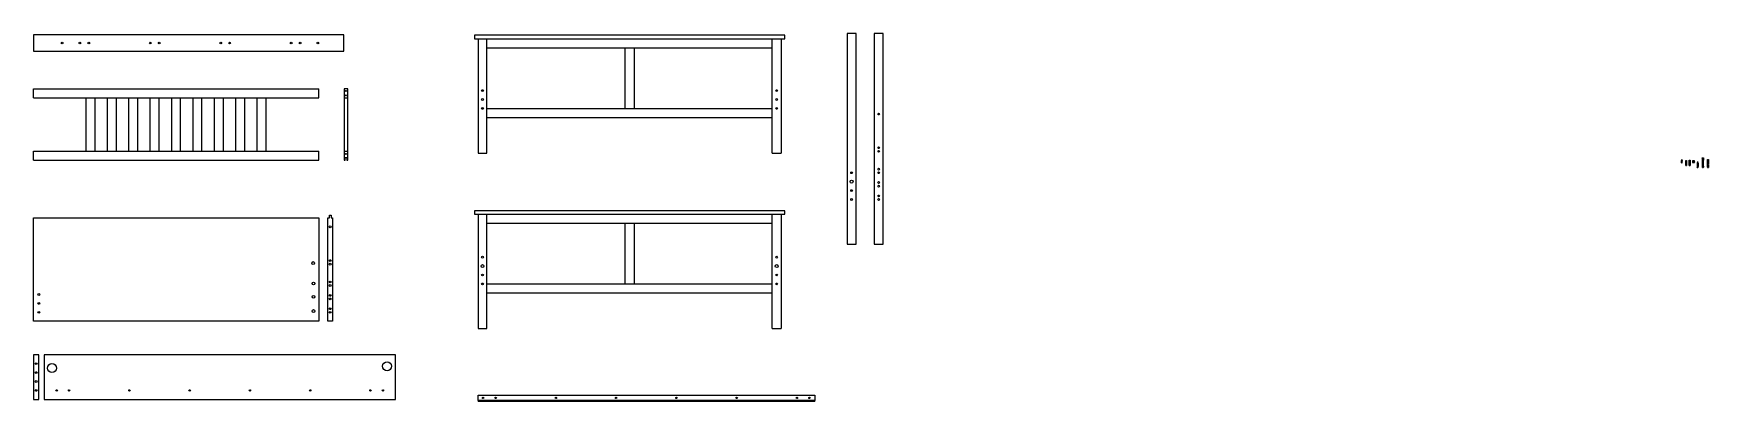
# Model space of a CAD drawing. Header units: inches. Extents: x 223 to 3435, y 564 to 4205.
# Drawn here: x 847 to 1787, y 3740 to 3946 of the extents above; entities that cross this region are included whole.
import ezdxf

# ---------------------------------------------------------------- set-up
doc = ezdxf.new("R2010")
doc.units = ezdxf.units.IN
doc.header["$MEASUREMENT"] = 0

msp = doc.modelspace()

# ---------------------------------------------------------------- linework, layer by layer
at = {"color": 1}
for p, q in [((1094.44, 3942.78), (1268.44, 3942.78)), ((1096.44, 3942.78), (1096.44, 3878.78)), ((1101.44, 3878.78), (1101.44, 3942.78)), ((1101.44, 3937.78), (1261.44, 3937.78)), ((1178.94, 3903.78), (1178.94, 3937.78)), ((1183.94, 3937.78), (1183.94, 3903.78)), ((1261.44, 3878.78), (1261.44, 3942.78)), ((1266.44, 3942.78), (1266.44, 3878.78)), ((847.09, 3935.92), (1021.09, 3935.92)), ((847.09, 3914.79), (1007.09, 3914.79)), ((847.09, 3909.79), (847.09, 3914.79)), ((847.09, 3909.79), (1007.09, 3909.79)), ((876.59, 3879.79), (876.59, 3909.79)), ((881.59, 3879.79), (881.59, 3909.79)), ((888.59, 3879.79), (888.59, 3909.79)), ((893.59, 3879.79), (893.59, 3909.79)), ((900.59, 3879.79), (900.59, 3909.79)), ((905.59, 3879.79), (905.59, 3909.79)), ((912.59, 3879.79), (912.59, 3909.79)), ((917.59, 3879.79), (917.59, 3909.79)), ((924.59, 3879.79), (924.59, 3909.79)), ((929.59, 3879.79), (929.59, 3909.79)), ((936.59, 3879.79), (936.59, 3909.79)), ((941.59, 3879.79), (941.59, 3909.79)), ((948.59, 3879.79), (948.59, 3909.79)), ((953.59, 3879.79), (953.59, 3909.79)), ((960.59, 3879.79), (960.59, 3909.79)), ((965.59, 3879.79), (965.59, 3909.79)), ((972.59, 3879.79), (972.59, 3909.79)), ((977.59, 3879.79), (977.59, 3909.79)), ((1007.09, 3909.79), (1007.09, 3914.79)), ((1021.32, 3914.79), (1021.32, 3874.79)), ((1023.32, 3914.79), (1021.32, 3914.79)), ((1021.32, 3909.79), (1023.32, 3909.79)), ((1023.32, 3874.79), (1023.32, 3914.79)), ((1101.44, 3903.78), (1261.44, 3903.78)), ((1101.44, 3898.78), (1261.44, 3898.78)), ((847.09, 3879.79), (1007.09, 3879.79)), ((847.09, 3874.79), (847.09, 3879.79)), ((847.09, 3874.79), (1007.09, 3874.79)), ((1007.09, 3874.79), (1007.09, 3879.79)), ((1021.32, 3879.79), (1023.32, 3879.79)), ((1021.32, 3874.79), (1021.82, 3874.79)), ((1021.82, 3874.79), (1021.82, 3876.29)), ((1021.82, 3876.29), (1022.82, 3876.29)), ((1022.82, 3876.29), (1022.82, 3874.79)), ((1022.82, 3874.79), (1023.32, 3874.79)), ((1096.44, 3878.78), (1101.44, 3878.78)), ((1013.06, 3842.53), (1013.06, 3844.03)), ((1013.06, 3844.03), (1014.06, 3844.03)), ((1014.06, 3844.03), (1014.06, 3842.53)), ((1094.44, 3844.46), (1268.44, 3844.46)), ((1096.44, 3844.46), (1096.44, 3780.46)), ((1101.44, 3780.46), (1101.44, 3844.46)), ((1261.44, 3780.46), (1261.44, 3844.46)), ((1266.44, 3844.46), (1266.44, 3780.46)), ((1012.24, 3784.53), (1012.24, 3842.53)), ((1012.24, 3842.53), (1013.06, 3842.53)), ((1014.06, 3842.53), (1014.74, 3842.53)), ((1014.74, 3842.53), (1014.74, 3784.53)), ((1101.44, 3839.46), (1261.44, 3839.46)), ((1178.94, 3805.46), (1178.94, 3839.46)), ((1183.94, 3839.46), (1183.94, 3805.46)), ((1101.44, 3805.46), (1261.44, 3805.46)), ((1101.44, 3800.46), (1261.44, 3800.46)), ((1014.74, 3784.53), (1012.24, 3784.53)), ((1096.44, 3780.46), (1101.44, 3780.46)), ((1096.44, 3740.09), (1096.44, 3743.09)), ((1096.44, 3743.09), (1285.39, 3743.09)), ((1285.39, 3740.09), (1096.44, 3740.09)), ((1096.44, 3740.09), (1096.44, 3739.59)), ((1285.39, 3739.59), (1096.44, 3739.59)), ((1285.39, 3743.09), (1285.39, 3740.09)), ((1285.39, 3739.59), (1285.39, 3740.09))]:
    msp.add_line(p, q, dxfattribs=at)
at = {"color": 2}
for p, q in [((1771.47, 3874.58), (1771.25, 3874.73)), ((1771.47, 3873.25), (1771.47, 3874.58)), ((1771.47, 3874.58), (1771.82, 3874.58)), ((1771.82, 3874.58), (1772.03, 3874.73)), ((1771.82, 3873.25), (1771.82, 3874.58)), ((1773.87, 3874.5), (1773.96, 3874.65)), ((1773.87, 3871.77), (1773.87, 3874.5)), ((1774.33, 3874.5), (1773.87, 3874.5)), ((1773.87, 3871.77), (1773.96, 3871.71)), ((1774.33, 3871.77), (1773.87, 3871.77)), ((1773.88, 3874.51), (1773.88, 3874.5)), ((1773.96, 3874.65), (1774.24, 3874.65)), ((1773.96, 3871.71), (1774.24, 3871.71)), ((1774.24, 3874.65), (1774.33, 3874.5)), ((1774.24, 3871.71), (1774.33, 3871.77)), ((1774.33, 3874.5), (1774.33, 3871.77)), ((1775.72, 3874.62), (1775.81, 3874.77)), ((1775.72, 3871.89), (1775.72, 3874.62)), ((1776.33, 3874.62), (1775.72, 3874.62)), ((1775.72, 3871.89), (1775.81, 3871.82)), ((1776.33, 3871.89), (1775.72, 3871.89)), ((1775.73, 3874.63), (1775.73, 3874.62)), ((1775.81, 3874.77), (1776.24, 3874.77)), ((1775.81, 3871.82), (1776.24, 3871.82)), ((1776.24, 3874.77), (1776.33, 3874.62)), ((1776.24, 3871.82), (1776.33, 3871.89)), ((1776.33, 3874.62), (1776.33, 3871.89)), ((1777.6, 3874.43), (1778.75, 3874.43)), ((1777.6, 3874.34), (1777.6, 3874.43)), ((1778.75, 3874.34), (1777.6, 3874.34)), ((1777.7, 3874.05), (1777.6, 3874.05)), ((1777.6, 3874.05), (1777.6, 3873.93)), ((1777.6, 3873.93), (1778.69, 3873.93)), ((1778.69, 3873.68), (1777.6, 3873.68)), ((1777.6, 3873.68), (1777.6, 3873.53)), ((1777.6, 3873.53), (1778.75, 3873.53)), ((1777.7, 3874.34), (1777.7, 3874.05)), ((1777.75, 3873.98), (1777.75, 3874.28)), ((1777.75, 3874.28), (1778.52, 3874.28)), ((1778.52, 3873.98), (1777.75, 3873.98)), ((1777.93, 3874.28), (1777.93, 3873.98)), ((1778.33, 3874.28), (1778.33, 3873.98)), ((1778.33, 3873.93), (1778.33, 3873.68)), ((1778.52, 3873.98), (1778.52, 3874.28)), ((1778.56, 3873.98), (1778.56, 3874.34)), ((1778.75, 3873.98), (1778.56, 3873.98)), ((1778.69, 3873.93), (1778.69, 3873.68)), ((1778.75, 3874.43), (1778.75, 3874.34)), ((1778.75, 3873.98), (1778.75, 3874.34)), ((1778.75, 3873.53), (1778.75, 3873.98)), ((1780.26, 3873.09), (1780.85, 3873.09)), ((1780.26, 3873.02), (1780.26, 3873.09)), ((1780.85, 3873.02), (1780.26, 3873.02)), ((1780.39, 3871.35), (1780.39, 3870.71)), ((1780.7, 3870.71), (1780.7, 3871.35)), ((1780.85, 3873.09), (1780.85, 3873.02)), ((1783.06, 3875.97), (1783.06, 3876.12)), ((1783.06, 3876.12), (1783.83, 3876.12)), ((1783.18, 3875.97), (1783.06, 3875.97)), ((1783.18, 3874.83), (1783.18, 3875.97)), ((1783.83, 3875.97), (1783.18, 3875.97)), ((1783.18, 3875.29), (1783.18, 3875.33)), ((1783.18, 3875.12), (1783.18, 3875.16)), ((1783.18, 3874.94), (1783.18, 3874.98)), ((1783.27, 3874.66), (1783.18, 3874.83)), ((1783.28, 3873.07), (1783.28, 3874.61)), ((1783.28, 3870.67), (1783.28, 3873.07)), ((1783.66, 3874.72), (1783.62, 3874.64)), ((1783.62, 3874.64), (1783.62, 3873.07)), ((1783.62, 3873.07), (1783.62, 3870.67)), ((1783.71, 3874.83), (1783.68, 3874.77)), ((1783.71, 3875.97), (1783.71, 3874.83)), ((1783.71, 3875.47), (1783.71, 3875.43)), ((1783.71, 3875.29), (1783.71, 3875.25)), ((1783.71, 3875.12), (1783.71, 3875.08)), ((1783.71, 3874.94), (1783.71, 3874.91)), ((1783.83, 3876.12), (1783.83, 3875.97)), ((1786.03, 3875.22), (1786.06, 3875.23)), ((1786.03, 3875.15), (1786.03, 3875.22)), ((1786.03, 3875.15), (1786.03, 3875.22)), ((1786.03, 3875.06), (1786.03, 3875.14)), ((1786.03, 3874.98), (1786.03, 3875.05)), ((1786.03, 3874.98), (1786.03, 3875.05)), ((1786.03, 3874.89), (1786.03, 3874.97)), ((1786.03, 3874.8), (1786.03, 3874.88)), ((1786.03, 3874.8), (1786.03, 3874.88)), ((1786.03, 3874.72), (1786.03, 3874.79)), ((1786.03, 3874.63), (1786.03, 3874.71)), ((1786.03, 3874.63), (1786.03, 3874.71)), ((1786.03, 3874.55), (1786.03, 3874.62)), ((1786.03, 3874.46), (1786.03, 3874.54)), ((1786.03, 3874.46), (1786.03, 3874.54)), ((1786.03, 3874.38), (1786.03, 3874.45)), ((1786.03, 3874.29), (1786.03, 3874.37)), ((1786.03, 3874.29), (1786.03, 3874.37)), ((1786.03, 3874.2), (1786.03, 3874.28)), ((1786.03, 3874.12), (1786.03, 3874.19)), ((1786.03, 3874.12), (1786.03, 3874.19)), ((1786.03, 3874.03), (1786.03, 3874.11)), ((1786.03, 3873.95), (1786.03, 3874.02)), ((1786.03, 3873.95), (1786.03, 3874.02)), ((1786.03, 3873.86), (1786.03, 3873.94)), ((1786.03, 3873.77), (1786.03, 3873.85)), ((1786.03, 3873.77), (1786.03, 3873.85)), ((1786.03, 3873.69), (1786.03, 3873.76)), ((1786.03, 3873.6), (1786.03, 3873.68)), ((1786.03, 3873.6), (1786.03, 3873.68)), ((1786.03, 3873.52), (1786.03, 3873.59)), ((1786.03, 3873.43), (1786.03, 3873.51)), ((1786.03, 3873.43), (1786.03, 3873.51)), ((1786.03, 3873.35), (1786.03, 3873.42)), ((1786.03, 3873.26), (1786.03, 3873.34)), ((1786.03, 3873.26), (1786.03, 3873.34)), ((1786.03, 3873.17), (1786.03, 3873.25)), ((1786.03, 3873.09), (1786.03, 3873.16)), ((1786.03, 3873.09), (1786.03, 3873.16)), ((1786.03, 3873), (1786.03, 3873.08)), ((1786.03, 3872.92), (1786.03, 3872.99)), ((1786.03, 3872.92), (1786.03, 3872.99)), ((1786.03, 3872.83), (1786.03, 3872.91)), ((1786.03, 3872.74), (1786.03, 3872.82)), ((1786.03, 3872.74), (1786.03, 3872.82)), ((1786.03, 3872.66), (1786.03, 3872.73)), ((1786.03, 3872.57), (1786.03, 3872.65)), ((1786.03, 3872.57), (1786.03, 3872.65)), ((1786.03, 3872.49), (1786.03, 3872.56)), ((1786.03, 3872.4), (1786.03, 3872.48)), ((1786.03, 3872.4), (1786.03, 3872.48)), ((1786.03, 3872.31), (1786.03, 3872.39)), ((1786.03, 3872.23), (1786.03, 3872.3)), ((1786.03, 3872.23), (1786.03, 3872.3)), ((1786.03, 3872.14), (1786.03, 3872.22)), ((1786.03, 3872.06), (1786.03, 3872.13)), ((1786.03, 3872.06), (1786.03, 3872.13)), ((1786.03, 3871.97), (1786.03, 3872.05)), ((1786.03, 3871.89), (1786.03, 3871.96)), ((1786.03, 3871.89), (1786.03, 3871.96)), ((1786.03, 3871.8), (1786.03, 3871.88)), ((1786.03, 3871.71), (1786.03, 3871.79)), ((1786.03, 3871.71), (1786.03, 3871.79)), ((1786.03, 3871.63), (1786.03, 3871.7)), ((1786.03, 3871.54), (1786.03, 3871.62)), ((1786.03, 3871.54), (1786.03, 3871.62)), ((1786.03, 3871.46), (1786.03, 3871.53)), ((1786.03, 3871.37), (1786.03, 3871.45)), ((1786.03, 3871.37), (1786.03, 3871.45)), ((1786.03, 3871.28), (1786.03, 3871.36)), ((1786.03, 3871.2), (1786.03, 3871.27)), ((1786.03, 3871.2), (1786.03, 3871.27)), ((1786.03, 3871.11), (1786.03, 3871.19)), ((1786.03, 3871.03), (1786.03, 3871.1)), ((1786.03, 3871.03), (1786.03, 3871.1)), ((1786.03, 3870.94), (1786.03, 3871.02)), ((1786.03, 3870.86), (1786.03, 3870.93)), ((1786.03, 3870.86), (1786.03, 3870.93)), ((1786.03, 3870.77), (1786.03, 3870.85)), ((1786.06, 3875.23), (1786.61, 3875.23)), ((1786.61, 3875.23), (1786.61, 3875.21)), ((1786.61, 3875.2), (1786.61, 3875.13)), ((1786.61, 3875.12), (1786.61, 3875.04)), ((1786.61, 3875.03), (1786.61, 3874.95)), ((1786.61, 3874.94), (1786.61, 3874.87)), ((1786.61, 3874.86), (1786.61, 3874.78)), ((1786.61, 3874.77), (1786.61, 3874.7)), ((1786.61, 3874.69), (1786.61, 3874.61)), ((1786.61, 3874.6), (1786.61, 3874.53)), ((1786.61, 3874.51), (1786.61, 3874.44)), ((1786.61, 3874.43), (1786.61, 3874.35)), ((1786.61, 3874.34), (1786.61, 3874.27)), ((1786.61, 3874.26), (1786.61, 3874.18)), ((1786.61, 3874.17), (1786.61, 3874.1)), ((1786.61, 3874.09), (1786.61, 3874.01)), ((1786.61, 3874), (1786.61, 3873.92)), ((1786.61, 3873.91), (1786.61, 3873.84)), ((1786.61, 3873.83), (1786.61, 3873.75)), ((1786.61, 3873.74), (1786.61, 3873.67)), ((1786.61, 3873.66), (1786.61, 3873.58)), ((1786.61, 3873.57), (1786.61, 3873.49)), ((1786.61, 3873.48), (1786.61, 3873.41)), ((1786.61, 3873.4), (1786.61, 3873.32)), ((1786.61, 3873.31), (1786.61, 3873.24)), ((1786.61, 3873.23), (1786.61, 3873.15)), ((1786.61, 3873.14), (1786.61, 3873.07)), ((1786.61, 3873.06), (1786.61, 3872.98)), ((1786.61, 3872.97), (1786.61, 3872.89)), ((1786.61, 3872.88), (1786.61, 3872.81)), ((1786.61, 3872.8), (1786.61, 3872.72)), ((1786.61, 3872.71), (1786.61, 3872.64)), ((1786.61, 3872.63), (1786.61, 3872.55)), ((1786.61, 3872.54), (1786.61, 3872.46)), ((1786.61, 3872.45), (1786.61, 3872.38)), ((1786.61, 3872.37), (1786.61, 3872.29)), ((1786.61, 3872.28), (1786.61, 3872.21)), ((1786.61, 3872.2), (1786.61, 3872.12)), ((1786.61, 3872.11), (1786.61, 3872.04)), ((1786.61, 3872.03), (1786.61, 3871.95)), ((1786.61, 3871.94), (1786.61, 3871.86)), ((1786.61, 3871.85), (1786.61, 3871.78)), ((1786.61, 3871.77), (1786.61, 3871.69)), ((1786.61, 3871.68), (1786.61, 3871.61)), ((1786.61, 3871.6), (1786.61, 3871.52)), ((1786.61, 3871.51), (1786.61, 3871.43)), ((1786.61, 3871.42), (1786.61, 3871.35)), ((1786.61, 3871.34), (1786.61, 3871.26)), ((1786.61, 3871.25), (1786.61, 3871.18)), ((1786.61, 3871.17), (1786.61, 3871.09)), ((1786.61, 3871.08), (1786.61, 3871.01)), ((1786.61, 3871), (1786.61, 3870.92)), ((1786.61, 3870.91), (1786.61, 3870.83)), ((1786.61, 3870.82), (1786.61, 3870.75)), ((1786.03, 3870.68), (1786.03, 3870.76)), ((1786.03, 3870.68), (1786.03, 3870.76)), ((1786.03, 3870.68), (1786.06, 3870.68)), ((1786.06, 3870.68), (1786.61, 3870.68)), ((1786.61, 3870.74), (1786.61, 3870.68))]:
    msp.add_line(p, q, dxfattribs=at)
at = {"color": 6}
for p, q in [((1771.42, 3874.34), (1771.84, 3874.52)), ((1771.42, 3874.33), (1771.42, 3874.34)), ((1771.42, 3874.33), (1771.46, 3874.33)), ((1771.42, 3874.14), (1771.84, 3874.32)), ((1771.42, 3874.12), (1771.42, 3874.14)), ((1771.42, 3874.12), (1771.46, 3874.12)), ((1771.42, 3873.92), (1771.84, 3874.1)), ((1771.42, 3873.91), (1771.42, 3873.92)), ((1771.42, 3873.91), (1771.46, 3873.91)), ((1771.42, 3873.72), (1771.84, 3873.9)), ((1771.42, 3873.7), (1771.42, 3873.72)), ((1771.42, 3873.7), (1771.46, 3873.7)), ((1771.42, 3873.5), (1771.84, 3873.68)), ((1771.42, 3873.48), (1771.42, 3873.5)), ((1771.42, 3873.48), (1771.46, 3873.48)), ((1771.42, 3873.29), (1771.84, 3873.46)), ((1771.42, 3873.27), (1771.42, 3873.29)), ((1771.42, 3873.27), (1771.46, 3873.27)), ((1771.87, 3874.5), (1771.46, 3874.33)), ((1771.87, 3874.3), (1771.46, 3874.12)), ((1771.87, 3874.09), (1771.46, 3873.91)), ((1771.87, 3873.88), (1771.46, 3873.7)), ((1771.87, 3873.66), (1771.46, 3873.48)), ((1771.87, 3873.45), (1771.46, 3873.27)), ((1771.84, 3874.52), (1771.87, 3874.52)), ((1771.84, 3874.32), (1771.87, 3874.32)), ((1771.84, 3874.1), (1771.87, 3874.1)), ((1771.84, 3873.9), (1771.87, 3873.9)), ((1771.84, 3873.68), (1771.87, 3873.68)), ((1771.84, 3873.46), (1771.87, 3873.46)), ((1771.87, 3874.52), (1771.87, 3874.5)), ((1771.87, 3874.32), (1771.87, 3874.3)), ((1771.87, 3874.1), (1771.87, 3874.09)), ((1771.87, 3873.9), (1771.87, 3873.88)), ((1771.87, 3873.68), (1771.87, 3873.66)), ((1771.87, 3873.46), (1771.87, 3873.45)), ((1773.87, 3873.63), (1774.06, 3871.93)), ((1773.87, 3872.66), (1773.95, 3871.93)), ((1773.89, 3874.42), (1774.17, 3871.93)), ((1774, 3874.42), (1774.28, 3871.93)), ((1774.11, 3874.42), (1774.33, 3872.46)), ((1774.22, 3874.42), (1774.33, 3873.42)), ((1775.72, 3873.75), (1775.91, 3872.05)), ((1775.72, 3872.78), (1775.8, 3872.05)), ((1775.74, 3874.54), (1776.02, 3872.05)), ((1775.85, 3874.54), (1776.13, 3872.05)), ((1775.96, 3874.54), (1776.24, 3872.05)), ((1776.07, 3874.54), (1776.33, 3872.25)), ((1776.18, 3874.54), (1776.33, 3873.21)), ((1776.29, 3874.54), (1776.33, 3874.17)), ((1780.33, 3871.23), (1780.73, 3871.35)), ((1780.33, 3871.2), (1780.33, 3871.23)), ((1780.33, 3871.11), (1780.73, 3871.22)), ((1780.33, 3871.2), (1780.36, 3871.2)), ((1780.33, 3871), (1780.73, 3871.12)), ((1780.33, 3871.07), (1780.33, 3871.11)), ((1780.33, 3871.07), (1780.36, 3871.07)), ((1780.33, 3870.9), (1780.73, 3871.01)), ((1780.33, 3870.97), (1780.33, 3871)), ((1780.33, 3870.97), (1780.36, 3870.97)), ((1780.33, 3870.86), (1780.33, 3870.9)), ((1780.33, 3870.79), (1780.73, 3870.9)), ((1780.33, 3870.86), (1780.36, 3870.86)), ((1780.76, 3871.31), (1780.36, 3871.2)), ((1780.76, 3871.19), (1780.36, 3871.07)), ((1780.76, 3871.08), (1780.36, 3870.97)), ((1780.76, 3870.97), (1780.36, 3870.86)), ((1780.76, 3870.86), (1780.36, 3870.75)), ((1780.73, 3871.35), (1780.76, 3871.35)), ((1780.73, 3871.22), (1780.76, 3871.22)), ((1780.73, 3871.12), (1780.76, 3871.12)), ((1780.73, 3871.01), (1780.76, 3871.01)), ((1780.73, 3870.9), (1780.76, 3870.9)), ((1780.76, 3871.35), (1780.76, 3871.31)), ((1780.76, 3871.22), (1780.76, 3871.19)), ((1780.76, 3871.12), (1780.76, 3871.08)), ((1780.76, 3871.01), (1780.76, 3870.97)), ((1780.76, 3870.9), (1780.76, 3870.86)), ((1783.18, 3874.64), (1783.68, 3874.77)), ((1783.18, 3874.6), (1783.18, 3874.64)), ((1783.18, 3874.6), (1783.22, 3874.6)), ((1783.18, 3874.46), (1783.68, 3874.6)), ((1783.18, 3874.42), (1783.18, 3874.46)), ((1783.18, 3874.42), (1783.22, 3874.42)), ((1783.18, 3874.29), (1783.68, 3874.42)), ((1783.18, 3874.25), (1783.18, 3874.29)), ((1783.18, 3874.25), (1783.22, 3874.25)), ((1783.18, 3874.11), (1783.68, 3874.25)), ((1783.18, 3874.08), (1783.18, 3874.11)), ((1783.18, 3874.08), (1783.22, 3874.08)), ((1783.18, 3873.94), (1783.68, 3874.08)), ((1783.18, 3873.9), (1783.18, 3873.94)), ((1783.18, 3873.9), (1783.22, 3873.9)), ((1783.18, 3873.77), (1783.68, 3873.9)), ((1783.18, 3873.73), (1783.18, 3873.77)), ((1783.18, 3873.73), (1783.22, 3873.73)), ((1783.18, 3873.59), (1783.68, 3873.73)), ((1783.18, 3873.56), (1783.18, 3873.59)), ((1783.18, 3873.56), (1783.22, 3873.56)), ((1783.18, 3873.42), (1783.68, 3873.56)), ((1783.18, 3873.38), (1783.18, 3873.42)), ((1783.18, 3873.38), (1783.22, 3873.38)), ((1783.18, 3873.25), (1783.68, 3873.38)), ((1783.18, 3873.21), (1783.18, 3873.25)), ((1783.18, 3873.1), (1783.68, 3873.24)), ((1783.18, 3873.21), (1783.22, 3873.21)), ((1783.18, 3873.07), (1783.18, 3873.1)), ((1783.18, 3872.93), (1783.68, 3873.07)), ((1783.18, 3873.07), (1783.22, 3873.07)), ((1783.18, 3872.89), (1783.18, 3872.93)), ((1783.18, 3872.89), (1783.22, 3872.89)), ((1783.18, 3872.76), (1783.68, 3872.89)), ((1783.18, 3872.72), (1783.18, 3872.76)), ((1783.18, 3872.72), (1783.22, 3872.72)), ((1783.18, 3872.58), (1783.68, 3872.72)), ((1783.18, 3872.55), (1783.18, 3872.58)), ((1783.18, 3872.55), (1783.22, 3872.55)), ((1783.18, 3872.41), (1783.68, 3872.55)), ((1783.18, 3872.37), (1783.18, 3872.41)), ((1783.18, 3872.37), (1783.22, 3872.37)), ((1783.18, 3872.24), (1783.68, 3872.37)), ((1783.18, 3872.2), (1783.18, 3872.24)), ((1783.18, 3872.2), (1783.22, 3872.2)), ((1783.18, 3872.06), (1783.68, 3872.2)), ((1783.18, 3872.02), (1783.18, 3872.06)), ((1783.18, 3872.02), (1783.22, 3872.02)), ((1783.18, 3871.89), (1783.68, 3872.02)), ((1783.18, 3871.85), (1783.18, 3871.89)), ((1783.18, 3871.85), (1783.22, 3871.85)), ((1783.18, 3871.71), (1783.68, 3871.85)), ((1783.18, 3871.68), (1783.18, 3871.71)), ((1783.18, 3871.68), (1783.22, 3871.68)), ((1783.18, 3871.54), (1783.68, 3871.68)), ((1783.18, 3871.5), (1783.18, 3871.54)), ((1783.18, 3871.5), (1783.22, 3871.5)), ((1783.18, 3871.37), (1783.68, 3871.5)), ((1783.18, 3871.33), (1783.18, 3871.37)), ((1783.18, 3871.33), (1783.22, 3871.33)), ((1783.18, 3871.19), (1783.68, 3871.33)), ((1783.18, 3871.16), (1783.18, 3871.19)), ((1783.18, 3871.16), (1783.22, 3871.16)), ((1783.18, 3871.02), (1783.68, 3871.16)), ((1783.18, 3870.98), (1783.18, 3871.02)), ((1783.18, 3870.98), (1783.22, 3870.98)), ((1783.18, 3870.85), (1783.68, 3870.98)), ((1783.18, 3870.81), (1783.18, 3870.85)), ((1783.18, 3870.7), (1783.68, 3870.84)), ((1783.18, 3870.81), (1783.22, 3870.81)), ((1783.71, 3874.73), (1783.22, 3874.6)), ((1783.71, 3874.56), (1783.22, 3874.42)), ((1783.71, 3874.39), (1783.22, 3874.25)), ((1783.71, 3874.21), (1783.22, 3874.08)), ((1783.71, 3874.04), (1783.22, 3873.9)), ((1783.71, 3873.86), (1783.22, 3873.73)), ((1783.71, 3873.69), (1783.22, 3873.56)), ((1783.71, 3873.52), (1783.22, 3873.38)), ((1783.71, 3873.34), (1783.22, 3873.21)), ((1783.71, 3873.2), (1783.22, 3873.07)), ((1783.71, 3873.03), (1783.22, 3872.89)), ((1783.71, 3872.85), (1783.22, 3872.72)), ((1783.71, 3872.68), (1783.22, 3872.55)), ((1783.71, 3872.51), (1783.22, 3872.37)), ((1783.71, 3872.33), (1783.22, 3872.2)), ((1783.71, 3872.16), (1783.22, 3872.02)), ((1783.71, 3871.99), (1783.22, 3871.85)), ((1783.71, 3871.81), (1783.22, 3871.68)), ((1783.71, 3871.64), (1783.22, 3871.5)), ((1783.71, 3871.47), (1783.22, 3871.33)), ((1783.71, 3871.29), (1783.22, 3871.16)), ((1783.71, 3871.12), (1783.22, 3870.98)), ((1783.71, 3870.94), (1783.22, 3870.81)), ((1783.68, 3874.77), (1783.71, 3874.77)), ((1783.68, 3874.6), (1783.71, 3874.6)), ((1783.68, 3874.42), (1783.71, 3874.42)), ((1783.68, 3874.25), (1783.71, 3874.25)), ((1783.68, 3874.08), (1783.71, 3874.08)), ((1783.68, 3873.9), (1783.71, 3873.9)), ((1783.68, 3873.73), (1783.71, 3873.73)), ((1783.68, 3873.56), (1783.71, 3873.56)), ((1783.68, 3873.38), (1783.71, 3873.38)), ((1783.68, 3873.24), (1783.71, 3873.24)), ((1783.68, 3873.07), (1783.71, 3873.07)), ((1783.68, 3872.89), (1783.71, 3872.89)), ((1783.68, 3872.72), (1783.71, 3872.72)), ((1783.68, 3872.55), (1783.71, 3872.55)), ((1783.68, 3872.37), (1783.71, 3872.37)), ((1783.68, 3872.2), (1783.71, 3872.2)), ((1783.68, 3872.02), (1783.71, 3872.02)), ((1783.68, 3871.85), (1783.71, 3871.85)), ((1783.68, 3871.68), (1783.71, 3871.68)), ((1783.68, 3871.5), (1783.71, 3871.5)), ((1783.68, 3871.33), (1783.71, 3871.33)), ((1783.68, 3871.16), (1783.71, 3871.16)), ((1783.68, 3870.98), (1783.71, 3870.98)), ((1783.68, 3870.84), (1783.71, 3870.84)), ((1783.71, 3874.77), (1783.71, 3874.73)), ((1783.71, 3874.6), (1783.71, 3874.56)), ((1783.71, 3874.42), (1783.71, 3874.39)), ((1783.71, 3874.25), (1783.71, 3874.21)), ((1783.71, 3874.08), (1783.71, 3874.04)), ((1783.71, 3873.9), (1783.71, 3873.86)), ((1783.71, 3873.73), (1783.71, 3873.69)), ((1783.71, 3873.56), (1783.71, 3873.52)), ((1783.71, 3873.38), (1783.71, 3873.34)), ((1783.71, 3873.24), (1783.71, 3873.2)), ((1783.71, 3873.07), (1783.71, 3873.03)), ((1783.71, 3872.89), (1783.71, 3872.85)), ((1783.71, 3872.72), (1783.71, 3872.68)), ((1783.71, 3872.55), (1783.71, 3872.51)), ((1783.71, 3872.37), (1783.71, 3872.33)), ((1783.71, 3872.2), (1783.71, 3872.16)), ((1783.71, 3872.02), (1783.71, 3871.99)), ((1783.71, 3871.85), (1783.71, 3871.81)), ((1783.71, 3871.68), (1783.71, 3871.64)), ((1783.71, 3871.5), (1783.71, 3871.47)), ((1783.71, 3871.33), (1783.71, 3871.29)), ((1783.71, 3871.16), (1783.71, 3871.12)), ((1783.71, 3870.98), (1783.71, 3870.94)), ((1783.71, 3870.84), (1783.71, 3870.8)), ((1786.03, 3875.14), (1786.37, 3875.23)), ((1786.03, 3875.05), (1786.61, 3875.21)), ((1786.03, 3875.15), (1786.06, 3875.15)), ((1786.03, 3874.97), (1786.61, 3875.13)), ((1786.03, 3875.06), (1786.06, 3875.06)), ((1786.03, 3874.88), (1786.61, 3875.04)), ((1786.03, 3874.98), (1786.06, 3874.98)), ((1786.03, 3874.79), (1786.61, 3874.95)), ((1786.03, 3874.89), (1786.06, 3874.89)), ((1786.03, 3874.71), (1786.61, 3874.87)), ((1786.03, 3874.8), (1786.06, 3874.8)), ((1786.03, 3874.62), (1786.61, 3874.78)), ((1786.03, 3874.72), (1786.06, 3874.72)), ((1786.03, 3874.54), (1786.61, 3874.7)), ((1786.03, 3874.63), (1786.06, 3874.63)), ((1786.03, 3874.45), (1786.61, 3874.61)), ((1786.03, 3874.55), (1786.06, 3874.55)), ((1786.03, 3874.37), (1786.61, 3874.53)), ((1786.03, 3874.46), (1786.06, 3874.46)), ((1786.03, 3874.28), (1786.61, 3874.44)), ((1786.03, 3874.38), (1786.06, 3874.38)), ((1786.03, 3874.19), (1786.61, 3874.35)), ((1786.03, 3874.29), (1786.06, 3874.29)), ((1786.03, 3874.11), (1786.61, 3874.27)), ((1786.03, 3874.2), (1786.06, 3874.2)), ((1786.03, 3874.02), (1786.61, 3874.18)), ((1786.03, 3874.12), (1786.06, 3874.12)), ((1786.03, 3873.94), (1786.61, 3874.1)), ((1786.03, 3874.03), (1786.06, 3874.03)), ((1786.03, 3873.85), (1786.61, 3874.01)), ((1786.03, 3873.95), (1786.06, 3873.95)), ((1786.03, 3873.76), (1786.61, 3873.92)), ((1786.03, 3873.86), (1786.06, 3873.86)), ((1786.03, 3873.68), (1786.61, 3873.84)), ((1786.03, 3873.77), (1786.06, 3873.77)), ((1786.03, 3873.59), (1786.61, 3873.75)), ((1786.03, 3873.69), (1786.06, 3873.69)), ((1786.03, 3873.51), (1786.61, 3873.67)), ((1786.03, 3873.6), (1786.06, 3873.6)), ((1786.03, 3873.42), (1786.61, 3873.58)), ((1786.03, 3873.52), (1786.06, 3873.52)), ((1786.03, 3873.34), (1786.61, 3873.49)), ((1786.03, 3873.43), (1786.06, 3873.43)), ((1786.03, 3873.25), (1786.61, 3873.41)), ((1786.03, 3873.35), (1786.06, 3873.35)), ((1786.03, 3873.16), (1786.61, 3873.32)), ((1786.03, 3873.26), (1786.06, 3873.26)), ((1786.03, 3873.08), (1786.61, 3873.24)), ((1786.03, 3873.17), (1786.06, 3873.17)), ((1786.03, 3872.99), (1786.61, 3873.15)), ((1786.03, 3873.09), (1786.06, 3873.09)), ((1786.03, 3872.91), (1786.61, 3873.07)), ((1786.03, 3873), (1786.06, 3873)), ((1786.03, 3872.82), (1786.61, 3872.98)), ((1786.03, 3872.92), (1786.06, 3872.92)), ((1786.03, 3872.73), (1786.61, 3872.89)), ((1786.03, 3872.83), (1786.06, 3872.83)), ((1786.03, 3872.65), (1786.61, 3872.81)), ((1786.03, 3872.74), (1786.06, 3872.74)), ((1786.03, 3872.56), (1786.61, 3872.72)), ((1786.03, 3872.66), (1786.06, 3872.66)), ((1786.03, 3872.48), (1786.61, 3872.64)), ((1786.03, 3872.57), (1786.06, 3872.57)), ((1786.03, 3872.39), (1786.61, 3872.55)), ((1786.03, 3872.49), (1786.06, 3872.49)), ((1786.03, 3872.3), (1786.61, 3872.46)), ((1786.03, 3872.4), (1786.06, 3872.4)), ((1786.03, 3872.22), (1786.61, 3872.38)), ((1786.03, 3872.31), (1786.06, 3872.31)), ((1786.03, 3872.13), (1786.61, 3872.29)), ((1786.03, 3872.23), (1786.06, 3872.23)), ((1786.03, 3872.05), (1786.61, 3872.21)), ((1786.03, 3872.14), (1786.06, 3872.14)), ((1786.03, 3871.96), (1786.61, 3872.12)), ((1786.03, 3872.06), (1786.06, 3872.06)), ((1786.03, 3871.88), (1786.61, 3872.04)), ((1786.03, 3871.97), (1786.06, 3871.97)), ((1786.03, 3871.79), (1786.61, 3871.95)), ((1786.03, 3871.89), (1786.06, 3871.89)), ((1786.03, 3871.7), (1786.61, 3871.86)), ((1786.03, 3871.8), (1786.06, 3871.8)), ((1786.03, 3871.62), (1786.61, 3871.78)), ((1786.03, 3871.71), (1786.06, 3871.71)), ((1786.03, 3871.53), (1786.61, 3871.69)), ((1786.03, 3871.63), (1786.06, 3871.63)), ((1786.03, 3871.45), (1786.61, 3871.61)), ((1786.03, 3871.54), (1786.06, 3871.54)), ((1786.03, 3871.36), (1786.61, 3871.52)), ((1786.03, 3871.46), (1786.06, 3871.46)), ((1786.03, 3871.27), (1786.61, 3871.43)), ((1786.03, 3871.37), (1786.06, 3871.37)), ((1786.03, 3871.19), (1786.61, 3871.35)), ((1786.03, 3871.28), (1786.06, 3871.28)), ((1786.03, 3871.1), (1786.61, 3871.26)), ((1786.03, 3871.2), (1786.06, 3871.2)), ((1786.03, 3871.02), (1786.61, 3871.18)), ((1786.03, 3871.11), (1786.06, 3871.11)), ((1786.03, 3870.93), (1786.61, 3871.09)), ((1786.03, 3871.03), (1786.06, 3871.03)), ((1786.03, 3870.85), (1786.61, 3871.01)), ((1786.03, 3870.94), (1786.06, 3870.94)), ((1786.03, 3870.76), (1786.61, 3870.92)), ((1786.03, 3870.86), (1786.06, 3870.86)), ((1786.61, 3870.83), (1786.06, 3870.68)), ((1786.06, 3870.68), (1786.57, 3870.82)), ((1786.61, 3875.2), (1786.57, 3875.2)), ((1786.61, 3875.12), (1786.57, 3875.12)), ((1786.61, 3875.03), (1786.57, 3875.03)), ((1786.61, 3874.94), (1786.57, 3874.94)), ((1786.61, 3874.86), (1786.57, 3874.86)), ((1786.61, 3874.77), (1786.57, 3874.77)), ((1786.61, 3874.69), (1786.57, 3874.69)), ((1786.61, 3874.6), (1786.57, 3874.6)), ((1786.61, 3874.51), (1786.57, 3874.51)), ((1786.61, 3874.43), (1786.57, 3874.43)), ((1786.61, 3874.34), (1786.57, 3874.34)), ((1786.61, 3874.26), (1786.57, 3874.26)), ((1786.61, 3874.17), (1786.57, 3874.17)), ((1786.61, 3874.09), (1786.57, 3874.09)), ((1786.61, 3874), (1786.57, 3874)), ((1786.61, 3873.91), (1786.57, 3873.91)), ((1786.61, 3873.83), (1786.57, 3873.83)), ((1786.61, 3873.74), (1786.57, 3873.74)), ((1786.61, 3873.66), (1786.57, 3873.66)), ((1786.61, 3873.57), (1786.57, 3873.57)), ((1786.61, 3873.48), (1786.57, 3873.48)), ((1786.61, 3873.4), (1786.57, 3873.4)), ((1786.61, 3873.31), (1786.57, 3873.31)), ((1786.61, 3873.23), (1786.57, 3873.23)), ((1786.61, 3873.14), (1786.57, 3873.14)), ((1786.61, 3873.06), (1786.57, 3873.06)), ((1786.61, 3872.97), (1786.57, 3872.97)), ((1786.61, 3872.88), (1786.57, 3872.88)), ((1786.61, 3872.8), (1786.57, 3872.8)), ((1786.61, 3872.71), (1786.57, 3872.71)), ((1786.61, 3872.63), (1786.57, 3872.63)), ((1786.61, 3872.54), (1786.57, 3872.54)), ((1786.61, 3872.45), (1786.57, 3872.45)), ((1786.61, 3872.37), (1786.57, 3872.37)), ((1786.61, 3872.28), (1786.57, 3872.28)), ((1786.61, 3872.2), (1786.57, 3872.2)), ((1786.61, 3872.11), (1786.57, 3872.11)), ((1786.61, 3872.03), (1786.57, 3872.03)), ((1786.61, 3871.94), (1786.57, 3871.94)), ((1786.61, 3871.85), (1786.57, 3871.85)), ((1786.61, 3871.77), (1786.57, 3871.77)), ((1786.61, 3871.68), (1786.57, 3871.68)), ((1786.61, 3871.6), (1786.57, 3871.6)), ((1786.61, 3871.51), (1786.57, 3871.51)), ((1786.61, 3871.42), (1786.57, 3871.42)), ((1786.61, 3871.34), (1786.57, 3871.34)), ((1786.61, 3871.25), (1786.57, 3871.25)), ((1786.61, 3871.17), (1786.57, 3871.17)), ((1786.61, 3871.08), (1786.57, 3871.08)), ((1786.61, 3871), (1786.57, 3871)), ((1786.61, 3870.91), (1786.57, 3870.91)), ((1786.61, 3870.82), (1786.57, 3870.82)), ((1780.33, 3870.75), (1780.33, 3870.79)), ((1780.33, 3870.75), (1780.36, 3870.75)), ((1783.18, 3870.67), (1783.18, 3870.7)), ((1783.18, 3870.67), (1783.22, 3870.67)), ((1783.71, 3870.8), (1783.22, 3870.67)), ((1786.03, 3870.77), (1786.06, 3870.77)), ((1786.38, 3870.68), (1786.61, 3870.75)), ((1786.61, 3870.74), (1786.57, 3870.74))]:
    msp.add_line(p, q, dxfattribs=at)
at = {"color": 1}
for points in [[(1021.09, 3935.92), (1021.09, 3944.92), (847.09, 3944.92), (847.09, 3935.92)], [(1268.44, 3942.78), (1268.44, 3944.78), (1094.44, 3944.78), (1094.44, 3942.78)], [(1096.44, 3878.78), (1101.44, 3878.78)], [(1261.44, 3878.78), (1266.44, 3878.78)], [(1268.44, 3844.46), (1268.44, 3846.46), (1094.44, 3846.46), (1094.44, 3844.46)], [(1096.44, 3780.46), (1101.44, 3780.46)], [(1261.44, 3780.46), (1266.44, 3780.46)]]:
    msp.add_lwpolyline(points, dxfattribs=at)
for points in [[(1303.46, 3827.74), (1308.46, 3827.74), (1308.46, 3945.74), (1303.46, 3945.74)], [(1318.64, 3827.74), (1323.64, 3827.74), (1323.64, 3945.74), (1318.64, 3945.74)], [(847.09, 3842.53), (1007.09, 3842.53), (1007.09, 3784.53), (847.09, 3784.53)], [(850.09, 3765.77), (847.09, 3765.77), (847.09, 3740.77), (850.09, 3740.77)], [(1050.09, 3765.77), (853.09, 3765.77), (853.09, 3740.77), (1050.09, 3740.77)]]:
    msp.add_lwpolyline(points, close=True, dxfattribs=at)
at = {"color": 2}
msp.add_lwpolyline([(1771.25, 3874.73), (1772.03, 3874.73), (1772.03, 3874.85), (1771.25, 3874.85)], close=True, dxfattribs=at)
for points in [[(1780.26, 3871.4), (1780.85, 3871.4), (1780.85, 3871.35), (1780.26, 3871.35), (1780.26, 3871.4)], [(1780.29, 3873.02), (1780.29, 3871.4), (1780.37, 3871.4), (1780.37, 3873.02)], [(1780.33, 3873.65), (1780.33, 3873.48), (1780.78, 3873.48), (1780.78, 3873.65), (1780.33, 3873.65)], [(1780.42, 3873.48), (1780.42, 3873.09), (1780.69, 3873.09), (1780.69, 3873.48)], [(1780.52, 3873.02), (1780.52, 3871.4), (1780.59, 3871.4), (1780.59, 3873.02)], [(1780.74, 3873.02), (1780.74, 3871.4), (1780.82, 3871.4), (1780.82, 3873.02)]]:
    msp.add_lwpolyline(points, dxfattribs=at)
at = {"color": 7}
for centre, radius in [((863.12, 3940.42), 0.5), ((873.12, 3940.42), 0.5), ((878.12, 3940.42), 0.5), ((912.62, 3940.42), 0.5), ((917.62, 3940.42), 0.5), ((952.12, 3940.42), 0.5), ((957.12, 3940.42), 0.5), ((991.62, 3940.42), 0.5), ((996.62, 3940.42), 0.5), ((1006.62, 3940.42), 0.5), ((1022.32, 3913.58), 0.3), ((1022.32, 3911.08), 0.3), ((1098.94, 3913.78), 0.5), ((1098.94, 3908.78), 0.5), ((1263.94, 3913.78), 0.5), ((1263.94, 3908.78), 0.5), ((1098.94, 3903.78), 0.5), ((1263.94, 3903.78), 0.5), ((1321.14, 3900.62), 0.5), ((1321.14, 3881.74), 0.5), ((1321.14, 3879.74), 0.5), ((1022.32, 3878.29), 0.3), ((1305.96, 3862.74), 0.8), ((1305.96, 3867.74), 0.5), ((1321.14, 3869.74), 0.5), ((1321.14, 3867.74), 0.5), ((1321.14, 3862.24), 0.5), ((1305.96, 3857.74), 0.5), ((1305.96, 3852.74), 0.5), ((1321.14, 3860.24), 0.5), ((1321.14, 3854.74), 0.5), ((1321.14, 3852.74), 0.5), ((1013.49, 3837.42), 0.5), ((1003.96, 3817.15), 0.8), ((1013.49, 3818.53), 0.5), ((1013.49, 3816.53), 0.5), ((1098.94, 3815.46), 0.8), ((1098.94, 3820.46), 0.5), ((1263.94, 3815.46), 0.8), ((1263.94, 3820.46), 0.5), ((1004.12, 3805.7), 0.8), ((1013.49, 3806.53), 0.5), ((1098.94, 3810.46), 0.5), ((1098.94, 3805.46), 0.5), ((1263.94, 3810.46), 0.5), ((1263.94, 3805.46), 0.5), ((850.09, 3799.53), 0.5), ((1004.12, 3798.2), 0.8), ((1013.49, 3804.53), 0.5), ((1013.49, 3799.03), 0.5), ((1013.49, 3797.03), 0.5), ((850.09, 3794.53), 0.5), ((850.09, 3789.53), 0.5), ((1004.17, 3790.25), 0.8), ((1013.49, 3791.53), 0.5), ((1013.49, 3789.53), 0.5), ((848.59, 3760.77), 0.5), ((857.44, 3758.28), 2.5), ((1045.42, 3759.33), 2.5), ((848.59, 3755.77), 0.5), ((848.59, 3750.77), 0.5), ((848.59, 3745.77), 0.5), ((860.09, 3745.77), 0.4), ((867.09, 3745.77), 0.4), ((900.89, 3745.77), 0.4), ((934.69, 3745.77), 0.4), ((968.49, 3745.77), 0.4), ((1002.29, 3745.77), 0.4), ((1036.09, 3745.77), 0.4), ((1043.09, 3745.77), 0.4), ((1099.3, 3741.59), 0.4), ((1106.3, 3741.59), 0.4), ((1140.1, 3741.59), 0.4), ((1173.9, 3741.59), 0.4), ((1207.7, 3741.59), 0.4), ((1241.5, 3741.59), 0.4), ((1275.3, 3741.59), 0.4), ((1282.3, 3741.59), 0.4)]:
    msp.add_circle(centre, radius, dxfattribs=at)
at = {"color": 2}
for centre, radius, start, end in [((1771.64, 3873.52), 0.322, 237.83048, 302.16952), ((1780.55, 3870.86), 0.216, 223.70039, 316.29961), ((1783.45, 3870.76), 0.192, 209.54799, 330.45201)]:
    msp.add_arc(centre, radius, start, end, dxfattribs=at)

doc.saveas('drawing.dxf')
